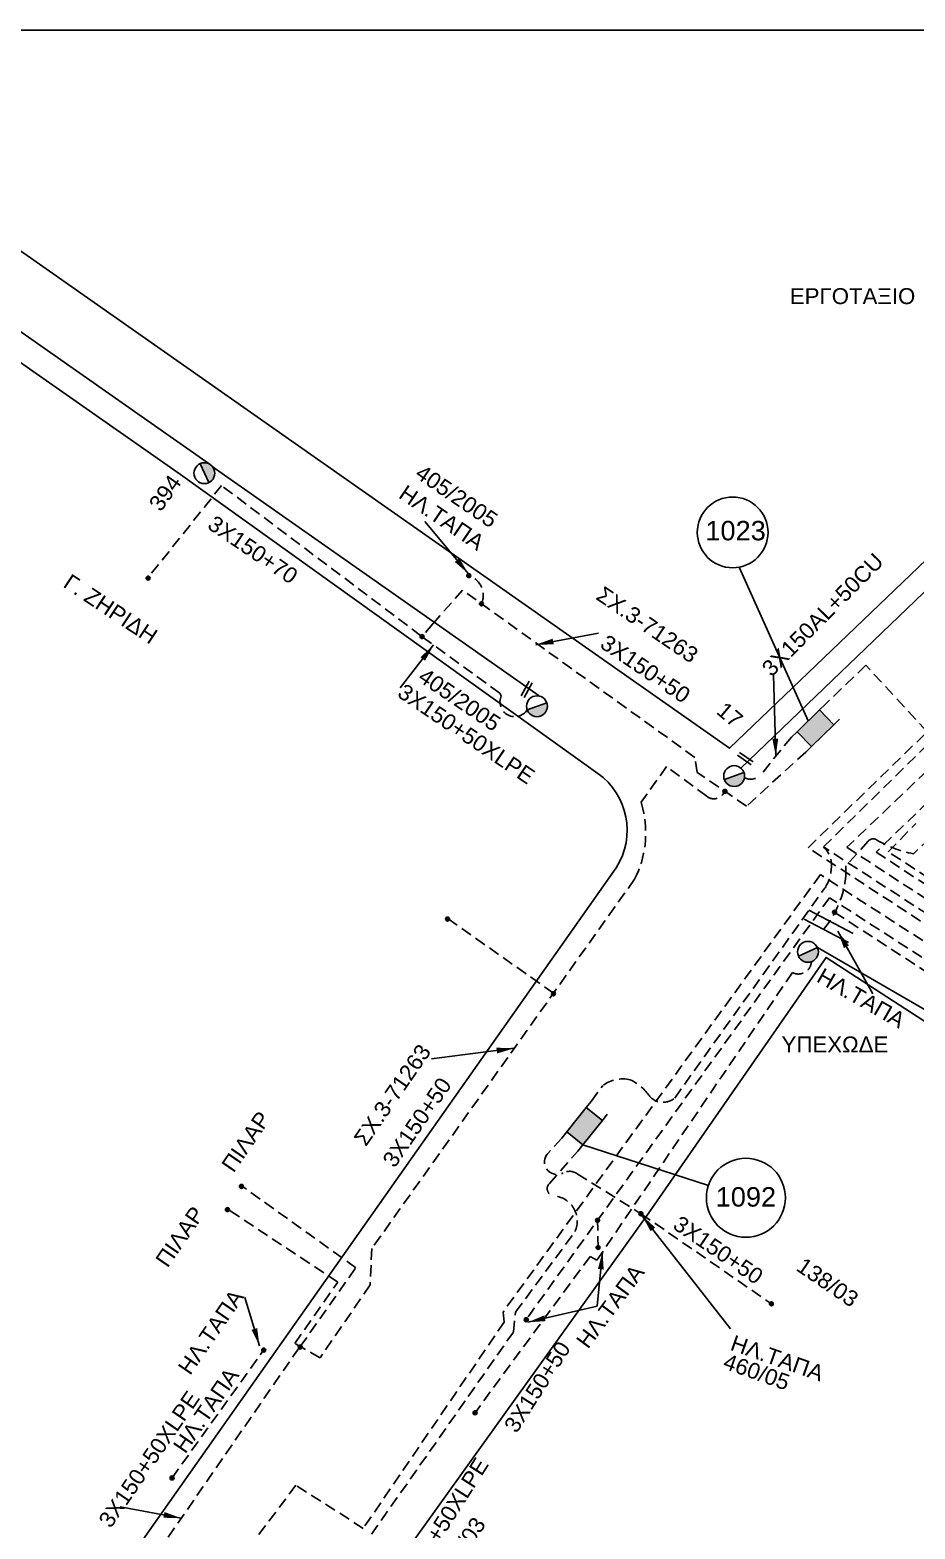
# Model space of a CAD drawing. Header units: millimetres. Extents: x 918 to 3138, y 719 to 1759.
# Drawn here: x 2495.8 to 2595.9, y 1575.7 to 1745.3 of the extents above; entities that cross this region are included whole.
import ezdxf

# ---------------------------------------------------------------- set-up
doc = ezdxf.new("R2010")
doc.units = ezdxf.units.MM
doc.header["$LTSCALE"] = 0.5
doc.linetypes.add('DASHED', pattern=[19.05, 12.7, -6.35])
for name, color, linetype in [('Link Box 4 Διευθύνσεων', 7, 'Continuous'), ('Άγνωστα', 7, 'Continuous'), ('Επιγραφές - Σχήματα', 7, 'Continuous'), ('Καλώδια ΧΤ   3x150+50AL', 7, 'DASHED'), ('Καλώδια ΧΤ   3x150+70AL', 7, 'DASHED'), ('Καλώδια ΧΤ   3x150AL+50CU', 7, 'DASHED'), ('Καλώδια ΧΤ   3x150AL+50XLPE', 7, 'DASHED'), ('Καλώδια ΧΤ   3x48+38+16.5', 7, 'DASHED'), ('Μηχανική τομή', 7, 'Continuous'), ('Στύλος ΦΜ', 7, 'Continuous'), ('Στύλος ΦΜ @ 1', 7, 'Continuous'), ('Συνδέσεις', 7, 'Continuous'), ('Συνεστραμμένα ΧΤ   3x70+54.6+25 AL', 7, 'SYN_LINE'), ('Τομή', 7, 'Continuous'), ('Υπόβαθρο ΔΕΗ', 7, 'Continuous')]:
    doc.layers.add(name, color=color, linetype=linetype)
doc.styles.add('arial', font='ARIAL.TTF')
doc.styles.get("Standard").update_dxf_attribs({"font": 'ARIAL.TTF'})
doc.linetypes.add('SYN_LINE', pattern='A,0.5,-0.0001,["/\\/\\/\\/",Standard,S=0.1,R=0,X=0,Y=-0.05],-0.25', length=0.7501)
doc.dimstyles.new('ISO-25', dxfattribs={"dimtxt": 2.5, "dimasz": 2.5, "dimexe": 1.25, "dimexo": 0.625, "dimtad": 1, "dimtxsty": 'Standard', "dimcen": 2.5, "dimadec": 0, "dimazin": 0, "dimtfac": 1, "dimtmove": 0, "dimatfit": 3, "dimfxl": 1, "dimarcsym": 0})

# ---------------------------------------------------------------- blocks, each defined once
blk = doc.blocks.new('ΥΠΑΡΧΩΝ ΤΣΙΜΕΝΤΕΝΙΟΣ ΣΤΥΛΟΣ')
at = {"layer": 'Στύλος ΦΜ'}
blk.add_hatch(color=7, dxfattribs=at).paths.add_polyline_path([(-1.29, -2.28, 0.574793), (2.62, 0, 0.268822), (1.3, 2.27)])
at = {"layer": 'Στύλος ΦΜ', "color": 7}
blk.add_line((-1.29, -2.28), (1.3, 2.27), dxfattribs=at)
blk.add_circle((0, 0), 2.62, dxfattribs=at)
at = {"layer": 'Στύλος ΦΜ', "flags": 4}
for tag, p in [('ΑΡΙΘΜΟΣ', (-4.68, 8.05)), ('ΤΥΠΟΣ', (-4.91, 3.03))]:
    blk.add_attdef(tag, p, '', height=4, dxfattribs=at)
blk = doc.blocks.new('LINK BOX 4 ΑΝΑΧΩΡΗΣΕΩΝ')
at = {"layer": 'Link Box 4 Διευθύνσεων', "ltscale": 40}
blk.add_hatch(color=256, dxfattribs=at).paths.add_polyline_path([(-3.54, 0), (-3.54, -4.67), (3.54, -4.67), (3.54, 0)])
for p, q in [((-3.54, 0), (-5.33, 0)), ((5.33, 0), (3.54, 0)), ((-3.54, -4.67), (-5.33, -4.67)), ((5.33, -4.67), (3.54, -4.67))]:
    blk.add_line(p, q, dxfattribs=at)
blk.add_lwpolyline([(-3.54, -4.67), (-3.54, 0), (3.54, 0), (3.54, -4.67)], close=True, dxfattribs=at)
blk = doc.blocks.new('ΤΟΜΗ')
at = {"layer": 'Τομή', "ltscale": 40}
for p, q in [((-5.68, 0), (5.68, 0)), ((5.68, -2.33), (-5.68, -2.33))]:
    blk.add_line(p, q, dxfattribs=at)
blk = doc.blocks.new('_ΣΥΝΔΕΣΗ')
at = {"layer": 'Συνδέσεις', "linetype": 'SYN_LINE', "ltscale": 40}
blk.add_hatch(color=256, dxfattribs=at).paths.add_polyline_path([(0.5, -0.01, 1), (-0.5, -0.01, 1)])
at = {"layer": 'Συνδέσεις'}
blk.add_circle((0, -0.01), 0.5, dxfattribs=at)
blk = doc.blocks.new('ΜΗΧΑΝΙΚΗ ΤΟΜΗ')
at = {"layer": 'Μηχανική τομή', "ltscale": 40}
for p, q in [((-1.89, 0.78), (1.89, 0.78)), ((1.89, 0), (-1.89, 0))]:
    blk.add_line(p, q, dxfattribs=at)

msp = doc.modelspace()

# ---------------------------------------------------------------- linework, layer by layer
at = {"layer": 'Άγνωστα', "color": 6, "linetype": 'DASHED', "ltscale": 0.2}
msp.add_lwpolyline([(2583.58, 1663.56), (2576.88, 1657.44), (2571.31, 1661.24), (2571.02, 1662.96), (2544.76, 1681.87), (2541.38, 1678.07), (2540.16, 1676.63)], dxfattribs=at)
at = {"layer": 'Άγνωστα', "color": 133, "linetype": 'DASHED', "ltscale": 0.2}
for points in [[(2591.46, 1653.7, 0.316557), (2590.65, 1653.47), (2588.13, 1650.7), (2588.13, 1649.59, -0.150496), (2585.59, 1643.5)], [(2595.76, 1652.05, -0.093925), (2591.46, 1653.7)]]:
    msp.add_lwpolyline(points, format="xyb", dxfattribs=at)
msp.add_lwpolyline([(2597.66, 1653.82), (2595.76, 1652.05)], dxfattribs=at)
at = {"layer": 'Άγνωστα', "color": 1, "linetype": 'DASHED', "ltscale": 0.2}
msp.add_lwpolyline([(2559.3, 1624.04), (2560.63, 1625.84, -0.22024), (2563.73, 1626.48, -0.122147), (2565.82, 1624.75, 0.436174), (2568.75, 1624.41), (2585.68, 1648.09, 0.137343), (2586.44, 1650.17, 0.254163), (2585.59, 1652.83)], format="xyb", dxfattribs=at)
at = {"layer": 'Άγνωστα', "color": 170, "linetype": 'DASHED', "ltscale": 0.2}
msp.add_lwpolyline([(2516.34, 1550.76, -0.60577), (2523.51, 1559.47), (2550.52, 1597.96), (2550.73, 1600.18), (2557.47, 1609.31, 0.529353), (2554.99, 1613.35, -0.596691), (2554.57, 1614.75), (2557.79, 1618.42)], format="xyb", dxfattribs=at)
at = {"layer": 'Άγνωστα', "color": 6, "ltscale": 40}
msp.add_lwpolyline([(2526.25, 1596.15), (2526.39, 1596.3)], dxfattribs=at)
at = {"layer": 'Επιγραφές - Σχήματα', "ltscale": 0.2}
for p, q in [((2583.86, 1667.09), (2576.04, 1684.48)), ((2558.35, 1619.12), (2572.56, 1614.51))]:
    msp.add_line(p, q, dxfattribs=at)
at = {"layer": 'Επιγραφές - Σχήματα', "color": 7, "linetype": 'DASHED', "ltscale": 0.2}
msp.add_line((2511.88, 1581.43), (2522.24, 1595.89), dxfattribs=at)
at = {"layer": 'Επιγραφές - Σχήματα'}
msp.add_lwpolyline([(936.87, 1745.25), (2965.33, 1745.25), (2965.33, 743.52), (936.87, 743.52)], close=True, dxfattribs=at)
at = {"layer": 'Επιγραφές - Σχήματα', "color": 7, "linetype": 'DASHED', "ltscale": 0.2}
msp.add_lwpolyline([(2584.23, 1639.85, -0.545451), (2582.07, 1638.61), (2559.95, 1606.08), (2559.19, 1606.5), (2546.16, 1588.81)], format="xyb", dxfattribs=at)
at = {"layer": 'Επιγραφές - Σχήματα'}
for centre, radius in [((2575.31, 1688.41), 4), ((2576.81, 1613.13), 4.47)]:
    msp.add_circle(centre, radius, dxfattribs=at)
at = {"layer": 'Επιγραφές - Σχήματα', "color": 7, "linetype": 'DASHED', "ltscale": 0.2}
msp.add_arc((2544.72, 1681.27), 2.37, 336.6571, 71.8318, dxfattribs=at)
at = {"layer": 'Καλώδια ΧΤ   3x150+50AL', "color": 7, "linetype": 'DASHED', "ltscale": 0.2}
msp.add_line((2564.93, 1611.33), (2579.7, 1601.13), dxfattribs=at)
at = {"layer": 'Καλώδια ΧΤ   3x150+50AL', "color": 6, "linetype": 'DASHED', "ltscale": 0.2}
msp.add_lwpolyline([(2574.43, 1659.11), (2574.23, 1658.82, -0.437518), (2572.37, 1658.56), (2567.83, 1661.92), (2564.95, 1657.87), (2565.13, 1657.15, -0.181996), (2564.21, 1649.17), (2534.49, 1607.39), (2534.29, 1603.27), (2528.63, 1595.03), (2525.78, 1596.64)], format="xyb", dxfattribs=at)
msp.add_lwpolyline([(2525.78, 1596.64), (2530.63, 1603.59), (2518.16, 1611.85)], dxfattribs=at)
at = {"layer": 'Καλώδια ΧΤ   3x150+70AL', "color": 27, "linetype": 'DASHED', "ltscale": 0.2}
msp.add_line((2560.09, 1607.51), (2560.02, 1610.58), dxfattribs=at)
at = {"layer": 'Καλώδια ΧΤ   3x150+70AL', "color": 85, "linetype": 'DASHED', "ltscale": 0.2}
msp.add_lwpolyline([(2662.49, 1683.34), (2660.4, 1683.44), (2640.18, 1699.09), (2604.23, 1664.54), (2591.54, 1652.24), (2648.6, 1614.83), (2648.98, 1614.6), (2653.34, 1620.82)], dxfattribs=at)
at = {"layer": 'Καλώδια ΧΤ   3x150+70AL', "color": 6, "linetype": 'DASHED', "ltscale": 0.2}
msp.add_lwpolyline([(2540.35, 1676.49), (2540.04, 1676.72), (2517.48, 1693.71), (2509.19, 1683.31)], dxfattribs=at)
at = {"layer": 'Καλώδια ΧΤ   3x150+70AL', "color": 1, "linetype": 'DASHED', "ltscale": 0.2}
msp.add_lwpolyline([(2655.92, 1619.16), (2650.16, 1610.96), (2585.59, 1652.83), (2626.21, 1692.73)], dxfattribs=at)
at = {"layer": 'Καλώδια ΧΤ   3x150+70AL', "color": 30, "linetype": 'DASHED', "ltscale": 0.2}
msp.add_lwpolyline([(2628.65, 1690.22), (2612.45, 1675.93), (2588.23, 1652.78), (2649.31, 1612.98), (2654.43, 1620.12)], dxfattribs=at)
at = {"layer": 'Καλώδια ΧΤ   3x150+70AL', "color": 173, "linetype": 'DASHED', "ltscale": 0.2}
msp.add_lwpolyline([(2657.66, 1618.05), (2650.83, 1609.06), (2583.84, 1652.74), (2597.32, 1665.85), (2590.38, 1673.38), (2585.77, 1668.95)], dxfattribs=at)
at = {"layer": 'Καλώδια ΧΤ   3x150+70AL', "color": 2, "linetype": 'DASHED', "ltscale": 0.2}
msp.add_lwpolyline([(2652.45, 1621.39), (2648.62, 1616.04), (2592.92, 1652.27), (2596.03, 1655.49)], dxfattribs=at)
at = {"layer": 'Καλώδια ΧΤ   3x150+70AL', "color": 151, "linetype": 'DASHED', "ltscale": 0.2}
msp.add_lwpolyline([(2658.41, 1617.56), (2651.27, 1607.14), (2585.23, 1649.69), (2549.34, 1600.2), (2549.47, 1599.07), (2533.52, 1575.72), (2525.89, 1580.61), (2519.24, 1571.73)], dxfattribs=at)
at = {"layer": 'Καλώδια ΧΤ   3x150+70AL', "color": 27, "linetype": 'DASHED', "ltscale": 0.2}
msp.add_lwpolyline([(2659.4, 1616.93), (2651.18, 1605.29), (2586.26, 1647.08), (2551.95, 1599.34)], dxfattribs=at)
at = {"layer": 'Καλώδια ΧΤ   3x150+70AL', "color": 133, "linetype": 'DASHED', "ltscale": 0.2}
msp.add_lwpolyline([(2660.8, 1616.03), (2651.83, 1603.21), (2586.83, 1645.43)], dxfattribs=at)
at = {"layer": 'Καλώδια ΧΤ   3x150+70AL', "color": 151, "linetype": 'DASHED', "ltscale": 0.2}
msp.add_lwpolyline([(2555.97, 1619.88), (2554.39, 1618.15, 0.846484), (2556.13, 1615.94, -0.285161), (2557.72, 1615.85), (2564.93, 1611.33)], format="xyb", dxfattribs=at)
at = {"layer": 'Καλώδια ΧΤ   3x150AL+50CU', "color": 151, "ltscale": 0.2}
msp.add_lwpolyline([(2581.95, 1665.24), (2578.42, 1660.9, -0.317533), (2576.65, 1660.66)], format="xyb", dxfattribs=at)
at = {"layer": 'Καλώδια ΧΤ   3x150AL+50XLPE', "color": 6, "linetype": 'DASHED', "ltscale": 0.2}
msp.add_lwpolyline([(2552.07, 1668.34, -0.931633), (2549.13, 1669.91), (2548.95, 1670.22), (2540.35, 1676.49)], format="xyb", dxfattribs=at)
for points in [[(2555.05, 1636.28), (2543.05, 1644.73)], [(2526.39, 1596.3), (2532.68, 1605.22), (2519.74, 1614.49)], [(2526.25, 1596.15), (2504.19, 1564.23), (2517.42, 1554.38)]]:
    msp.add_lwpolyline(points, dxfattribs=at)
at = {"layer": 'Καλώδια ΧΤ   3x48+38+16.5', "color": 151, "ltscale": 40}
msp.add_lwpolyline([(2662.78, 1743.81), (2603.04, 1687.48), (2576.24, 1661.74)], dxfattribs=at)
at = {"layer": 'Συνεστραμμένα ΧΤ   3x70+54.6+25 AL', "color": 7, "ltscale": 20}
for points in [[(2516.08, 1696.16), (2448.05, 1743.85)], [(2553.4, 1669.9), (2516.44, 1695.87)]]:
    msp.add_lwpolyline(points, dxfattribs=at)
at = {"layer": 'Συνεστραμμένα ΧΤ   3x70+54.6+25 AL', "color": 30, "linetype": 'SYN_LINE', "ltscale": 20}
msp.add_lwpolyline([(2693.58, 1571.47), (2673.48, 1586.86), (2620.03, 1621.11), (2584.91, 1641.44)], dxfattribs=at)
at = {"layer": 'Υπόβαθρο ΔΕΗ'}
for points in [[(2461.46, 1743.56), (2574.94, 1663.98), (2631.07, 1717.75), (2658.45, 1743.32)], [(2671.12, 1491.2), (2574.43, 1520.98), (2520.63, 1548.43), (2565.83, 1611.41), (2585.88, 1640.33), (2617.52, 1619.78), (2651.39, 1597.31), (2676.34, 1581.02), (2692.41, 1570), (2680.23, 1539.71), (2676.77, 1519.34), (2671.12, 1491.2)]]:
    msp.add_lwpolyline(points, dxfattribs=at)
msp.add_lwpolyline([(2443.6, 1743.37), (2512.82, 1694.97), (2560.06, 1661.15, -0.397823), (2562.14, 1650.47), (2492.08, 1551.09), (2453.55, 1499.9), (2422.68, 1525.61), (2396.66, 1547.41), (2298.04, 1593.99), (2291.63, 1597.14, -0.376464), (2286.57, 1609.31, -0.019715), (2289.61, 1617.25), (2299.15, 1641.99)], format="xyb", dxfattribs=at)

# ---------------------------------------------------------------- block references
at = {"layer": 'Link Box 4 Διευθύνσεων', "xscale": 0.5, "yscale": 0.5, "zscale": 0.5}
for p, rotation in [((2583.86, 1667.09), 44.20680802820551), ((2557.64, 1621.96), 51.27846143215231)]:
    msp.add_blockref('LINK BOX 4 ΑΝΑΧΩΡΗΣΕΩΝ', p, dxfattribs=dict(at, rotation=rotation))
at = {"layer": 'Μηχανική τομή'}
for p, xscale, yscale, zscale, rotation in [((2551.84, 1670.74), 0.500000000000279, 0.500000000000279, 0.500000000000279, 241.8876455361126), ((2576.85, 1662.98), 0.5000000000000621, 0.5000000000000621, 0.5000000000000621, 145.3646784711738)]:
    msp.add_blockref('ΜΗΧΑΝΙΚΗ ΤΟΜΗ', p, dxfattribs=dict(at, xscale=xscale, yscale=yscale, zscale=zscale, rotation=rotation))
at = {"layer": 'Στύλος ΦΜ @ 1', "ltscale": 40}
ref = msp.add_blockref('ΥΠΑΡΧΩΝ ΤΣΙΜΕΝΤΕΝΙΟΣ ΣΤΥΛΟΣ', (2515.54, 1695.11), dxfattribs=dict(at, xscale=0.4499999999998179, yscale=0.4499999999998179, zscale=0.4499999999998179, rotation=54.59870215555309))
ref.add_attrib('ΤΥΠΟΣ', '394', (2510.61, 1690.65), dxfattribs={"layer": 'Στύλος ΦΜ', "height": 1.8, "rotation": 54.5987, "flags": 4})
at = {"layer": 'Στύλος ΦΜ @ 1', "ltscale": 40, "xscale": 0.449999999999818, "yscale": 0.449999999999818, "zscale": 0.449999999999818}
for p, rotation in [((2553.17, 1668.74), 319.594507367547), ((2583.83, 1640.95), 323.95426947728)]:
    msp.add_blockref('ΥΠΑΡΧΩΝ ΤΣΙΜΕΝΤΕΝΙΟΣ ΣΤΥΛΟΣ', p, dxfattribs=dict(at, rotation=rotation))
at = {"layer": 'Στύλος ΦΜ @ 1', "ltscale": 40}
ref = msp.add_blockref('ΥΠΑΡΧΩΝ ΤΣΙΜΕΝΤΕΝΙΟΣ ΣΤΥΛΟΣ', (2575.48, 1660.84), dxfattribs=dict(at, xscale=0.449999999999818, yscale=0.449999999999818, zscale=0.449999999999818, rotation=319.594507367547))
ref.add_attrib('ΤΥΠΟΣ', '17', (2573.35, 1668), dxfattribs={"layer": 'Στύλος ΦΜ', "height": 1.8, "rotation": 319.5945, "flags": 4})
at = {"layer": 'Συνδέσεις', "xscale": 0.4500000000002728, "yscale": 0.4500000000002728, "zscale": 0.4500000000002728}
for p in [(2509.18, 1683.24), (2545.46, 1683.52), (2546.89, 1680.33), (2540.17, 1676.63), (2574.43, 1659.11), (2586.84, 1645.44), (2543.05, 1644.67), (2555.04, 1636.22), (2519.74, 1614.42), (2518.15, 1611.79), (2564.93, 1611.33), (2560.02, 1610.58), (2560.09, 1607.51), (2579.7, 1601.14), (2551.95, 1599.34), (2522.25, 1595.9), (2526.38, 1596.24), (2546.16, 1588.81), (2511.88, 1581.43)]:
    msp.add_blockref('_ΣΥΝΔΕΣΗ', p, dxfattribs=at)
at = {"layer": 'Τομή', "xscale": 0.4999999999999999, "yscale": 0.4999999999999999, "zscale": 0.4999999999999999, "rotation": 152.217925160151}
msp.add_blockref('ΤΟΜΗ', (2585.9, 1643.33), dxfattribs=at)

# ---------------------------------------------------------------- texts
at = {"layer": 'Άγνωστα', "ltscale": 40, "char_height": 1.8, "width": 17.1868, "attachment_point": 1, "style": 'arial'}
for s, insert, rotation in [('3X150+50', (2561.18, 1676.96), 325.7894), ('3X150+50', (2549.34, 1587.36), 57.4624), ('3X150+50XLPE', (2536.61, 1568.78), 57.4624)]:
    msp.add_mtext(s, dxfattribs=dict(at, insert=insert, rotation=rotation))
at = {"layer": 'Επιγραφές - Σχήματα', "color": 1, "ltscale": 0.2, "char_height": 1.8, "attachment_point": 1}
for s, insert, width in [('ΕΡΓΟΤΑΞΙΟ', (2581.78, 1716.04), 18.8547), ('ΥΠΕΧΩΔΕ', (2580.84, 1631.38), 6.8992)]:
    msp.add_mtext(s, dxfattribs=dict(at, insert=insert, width=width))
at = {"layer": 'Επιγραφές - Σχήματα', "ltscale": 40, "char_height": 1.8, "width": 17.1868, "attachment_point": 1, "style": 'arial'}
for s, insert, rotation in [('405/2005', (2540.26, 1696.21), 325.7894), ('ΗΛ.ΤΑΠΑ', (2538.4, 1693.89), 325.7894), ('ΣX.3-71263', (2560.73, 1682.42), 325.7894), ('405/2005', (2540.59, 1673.19), 325.7894), ('ΗΛ.ΤΑΠΑ', (2585.57, 1639.22), 330.2), ('ΣX.3-71263', (2532.33, 1619.86), 55.4653), ('ΠΙΛΑΡ', (2517.36, 1616.88), 55.4653), ('ΠΙΛΑΡ', (2509.89, 1606.13), 55.4653), ('ΗΛ.ΤΑΠΑ', (2557.49, 1597.01), 53.3904), ('138/03', (2583.39, 1606.48), 325.6798), ('ΗΛ.ΤΑΠΑ', (2512.44, 1593.97), 55.4653), ('ΗΛ.ΤΑΠΑ', (2575.52, 1597.65), 340.584), ('460/05', (2574.7, 1595.56), 340.584), ('ΗΛ.ΤΑΠΑ', (2511.89, 1585.1), 55.4653), ('138/03', (2541.72, 1570.78), 56.5326)]:
    msp.add_mtext(s, dxfattribs=dict(at, insert=insert, rotation=rotation))
at = {"layer": 'Επιγραφές - Σχήματα', "ltscale": 40, "char_height": 2.2, "width": 5.6203, "attachment_point": 1, "style": 'arial'}
for s, insert in [('1023', (2572.22, 1689.71)), ('1092', (2573.39, 1614.33))]:
    msp.add_mtext(s, dxfattribs=dict(at, insert=insert))
at = {"layer": 'Επιγραφές - Σχήματα', "ltscale": 0.2, "insert": (2500.43, 1683.81), "char_height": 1.8, "width": 23.6556, "attachment_point": 1, "rotation": 326.4465}
msp.add_mtext('Γ. ΖΗΡΙΔΗ', dxfattribs=at)
at = {"layer": 'Καλώδια ΧΤ   3x150+50AL', "ltscale": 40, "char_height": 1.8, "width": 17.1868, "attachment_point": 1, "style": 'arial'}
for insert, rotation in [((2535.58, 1617.43), 55.4653), ((2569.43, 1611.22), 325.6798)]:
    msp.add_mtext('3X150+50', dxfattribs=dict(at, insert=insert, rotation=rotation))
at = {"layer": 'Καλώδια ΧΤ   3x150+70AL', "ltscale": 40, "insert": (2516.77, 1690.44), "char_height": 1.8, "width": 17.1868, "attachment_point": 1, "rotation": 325.7894, "style": 'arial'}
msp.add_mtext('3X150+70', dxfattribs=at)
at = {"layer": 'Καλώδια ΧΤ   3x150AL+50CU', "ltscale": 0.2, "insert": (2578.44, 1673.25), "char_height": 1.8, "width": 17.1868, "attachment_point": 1, "rotation": 45.3889, "style": 'arial'}
msp.add_mtext('3X150AL+50CU', dxfattribs=at)
at = {"layer": 'Καλώδια ΧΤ   3x150AL+50XLPE', "ltscale": 40, "char_height": 1.8, "width": 17.1868, "attachment_point": 1, "style": 'arial'}
for insert, rotation in [((2538.26, 1671.41), 325.7894), ((2503.45, 1576.67), 55.4653)]:
    msp.add_mtext('3X150+50XLPE', dxfattribs=dict(at, insert=insert, rotation=rotation))

# ---------------------------------------------------------------- leaders
at = {"layer": 'Επιγραφές - Σχήματα', "ltscale": 40}
for points in [[(2545.41, 1683.74), (2540.47, 1689.65)], [(2541.48, 1675.67), (2537.71, 1670.83)], [(2553.04, 1675.7), (2560.15, 1677.02)], [(2580.19, 1663.07), (2579.92, 1672.31)], [(2587.21, 1643.28), (2591.16, 1636.19)], [(2550.6, 1630.04), (2541.23, 1628.83)], [(2565.05, 1611.13), (2575.06, 1598.29)], [(2560.59, 1607.03), (2559.97, 1600.88)], [(2521.78, 1596.37), (2520.11, 1601.86)], [(2552.12, 1599.04), (2559.97, 1600.88)], [(2512.93, 1576.88), (2506.02, 1578.18)]]:
    msp.add_leader(points, dimstyle='ISO-25', override={"dimasz": 2, "dimtad": 0}, dxfattribs=at)

doc.saveas('drawing.dxf')
